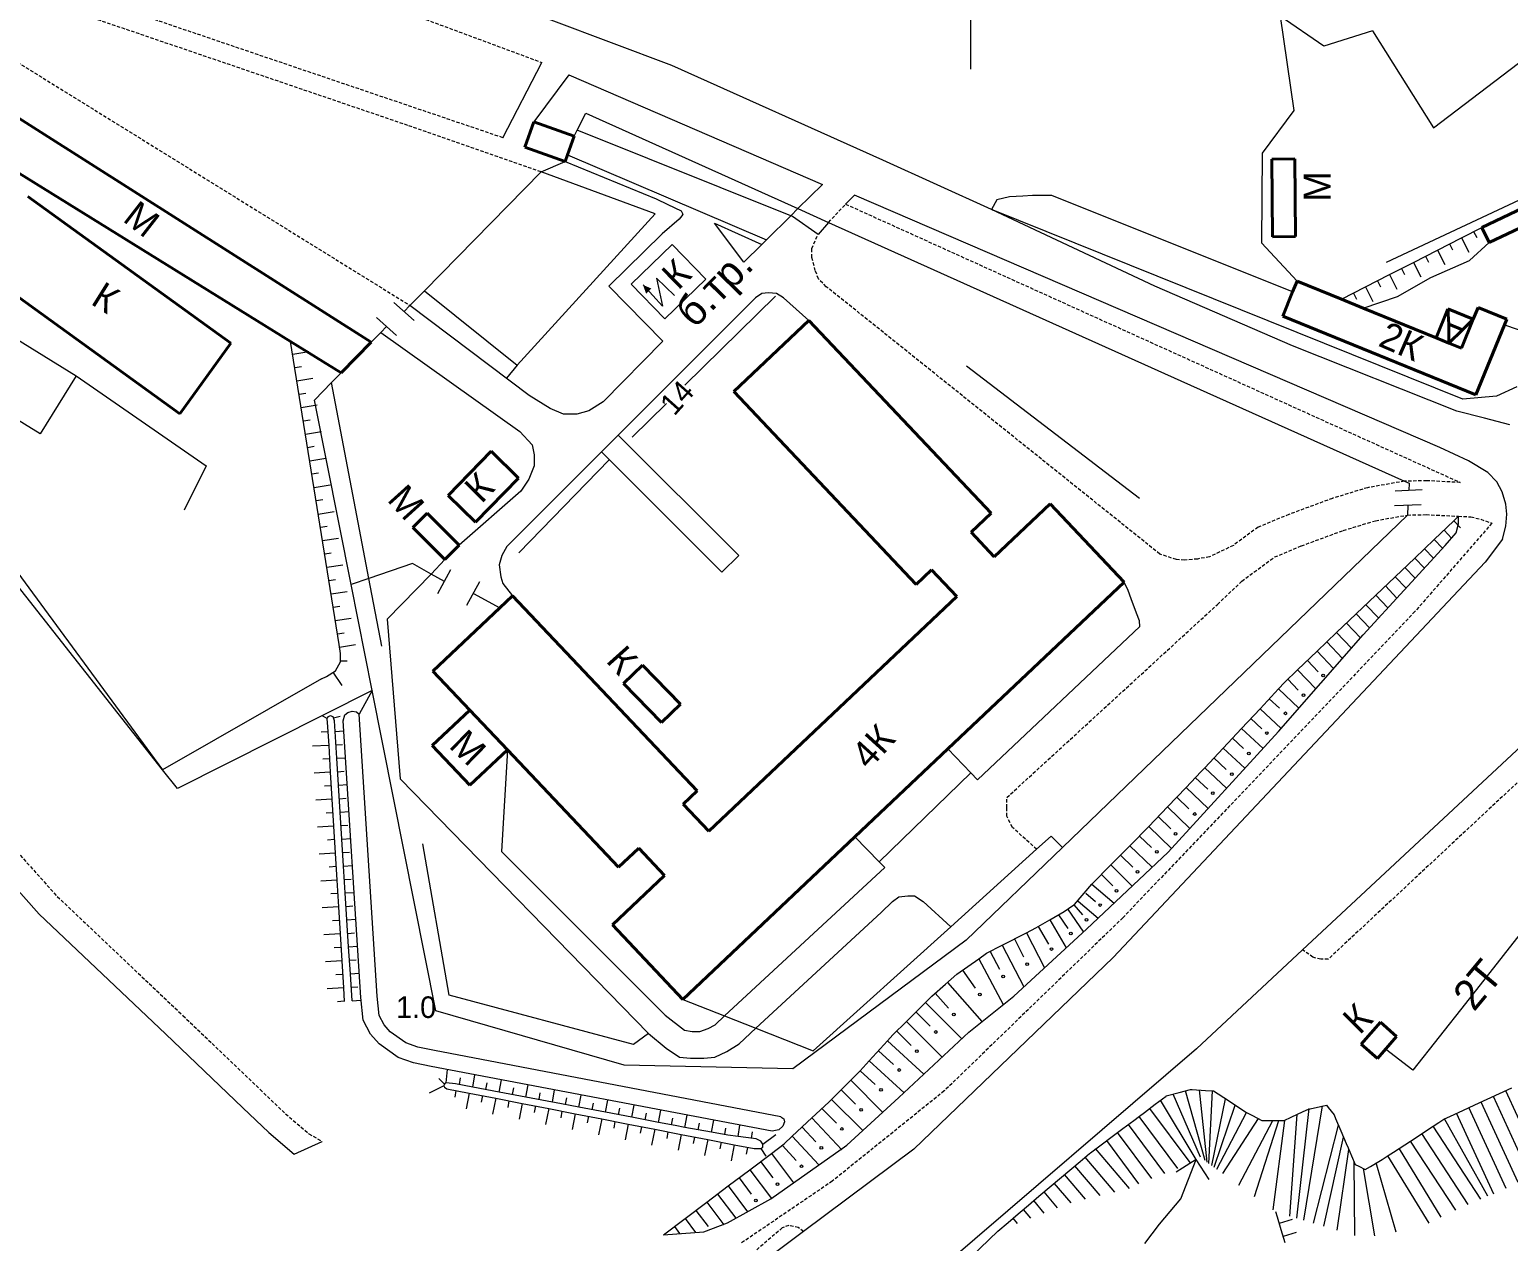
# Model space of a CAD drawing. Extents: x 1000 to 4000, y -5000 to -1000.
# Drawn here: x 3660.6 to 3879.6, y -2579.8 to -2400.2 of the extents above; entities that cross this region are included whole.
import ezdxf
from ezdxf.enums import TextEntityAlignment as Align

# ---------------------------------------------------------------- set-up
doc = ezdxf.new("R2010")
doc.units = 0
doc.header["$MEASUREMENT"] = 0
doc.linetypes.add('DASHED', pattern=[0.75, 0.5, -0.25])
for name, color, linetype in [('1', 7, 'CONTINUOUS'), ('11', 7, 'CONTINUOUS'), ('13', 7, 'CONTINUOUS'), ('16', 7, 'CONTINUOUS'), ('17', 7, 'CONTINUOUS'), ('18', 7, 'CONTINUOUS'), ('19', 7, 'CONTINUOUS'), ('24', 7, 'CONTINUOUS'), ('30', 7, 'CONTINUOUS'), ('34', 7, 'CONTINUOUS'), ('36', 7, 'CONTINUOUS'), ('37', 7, 'CONTINUOUS'), ('40', 7, 'CONTINUOUS'), ('42', 7, 'CONTINUOUS')]:
    doc.layers.add(name, color=color, linetype=linetype)
doc.styles.get("Standard").update_dxf_attribs({"font": 'txt', "height": 0.2})

msp = doc.modelspace()

# ---------------------------------------------------------------- linework, layer by layer
at = {"layer": '1', "color": 253, "linetype": 'Continuous', "lineweight": 0}
msp.add_line((3800, -2406.06), (3800, -2394.02), dxfattribs=at)
at = {"layer": '11', "color": 253, "linetype": 'Continuous', "lineweight": 0}
for p, q in [((3755.71, -2405.51), (3716.68, -2390.8)), ((3680.29, -2509.89), (3589.76, -2394.92)), ((3845.84, -2398.22), (3847.86, -2412.16)), ((3852.29, -2402.65), (3845.84, -2398.22)), ((3859.5, -2400.37), (3852.29, -2402.65)), ((3740.48, -2406.89), (3735.27, -2413.88)), ((3786.96, -2419.53), (3755.71, -2405.51)), ((3741.7, -2415.11), (3742.99, -2412.59)), ((3742.99, -2412.59), (3774.4, -2426.72)), ((3847.86, -2412.16), (3843.18, -2418.49)), ((3741.24, -2416.01), (3741.7, -2415.11)), ((3773.33, -2427.78), (3741.7, -2415.11)), ((3736.35, -2421.29), (3739.91, -2419.74)), ((3803.09, -2426.87), (3786.96, -2419.53)), ((3843.18, -2418.49), (3843.05, -2431.79)), ((3861.58, -2434.64), (3896.48, -2418.27)), ((3719.07, -2438.89), (3736.35, -2421.29)), ((3774.4, -2426.72), (3778.94, -2428.76)), ((3872.89, -2454.97), (3803.09, -2426.87)), ((3773.61, -2427.89), (3773.33, -2427.78)), ((3777.38, -2430.55), (3773.61, -2427.89)), ((3778.94, -2428.76), (3777.38, -2430.55)), ((3778.94, -2428.76), (3831.12, -2452.23)), ((3716.93, -2441.07), (3719.07, -2438.89)), ((3717.55, -2443.3), (3714.56, -2440.63)), ((3716.05, -2441.96), (3716.93, -2441.07)), ((3714.95, -2445.54), (3711.97, -2442.87)), ((3712.6, -2445.08), (3713.46, -2444.2)), ((3879.03, -2443.95), (3882.67, -2445.17)), ((3711.2, -2446.51), (3712.6, -2445.08)), ((3705.31, -2452.51), (3706.75, -2451.04)), ((3667.5, -2451.51), (3686.75, -2464.84)), ((3702.78, -2455.09), (3705.31, -2452.51)), ((3710.86, -2481.55), (3705.31, -2452.51)), ((3831.12, -2452.23), (3864.23, -2467.12)), ((3880.88, -2453.13), (3877.85, -2454.51)), ((3708.21, -2482.45), (3702.78, -2455.09)), ((3877.85, -2454.51), (3872.89, -2454.97)), ((3686.75, -2464.84), (3683.48, -2471.39)), ((3866.87, -2468.42), (3862.87, -2468.58)), ((3864.23, -2467.12), (3864.92, -2467.43)), ((3864.92, -2467.43), (3864.87, -2468.5)), ((3866.73, -2470.63), (3862.74, -2470.79)), ((3864.74, -2470.71), (3864.69, -2472.13)), ((3864.69, -2472.13), (3813.6, -2521.39)), ((3717.33, -2479.34), (3710.86, -2481.55)), ((3720.09, -2480.89), (3717.33, -2479.34)), ((3710.86, -2481.55), (3708.21, -2482.45)), ((3712.77, -2491.55), (3710.86, -2481.55)), ((3722.03, -2481.98), (3720.09, -2480.89)), ((3721.08, -2483.74), (3722.98, -2480.22)), ((3711.33, -2498.14), (3708.21, -2482.45)), ((3725.37, -2485.51), (3727.27, -2481.99)), ((3726.32, -2483.75), (3730.26, -2485.9)), ((3711.33, -2498.14), (3682.48, -2512.68)), ((3720.75, -2545.59), (3711.33, -2498.14)), ((3682.48, -2512.68), (3680.29, -2509.89)), ((3722.72, -2543.29), (3718.86, -2520.85)), ((3809.75, -2521.67), (3811.92, -2519.71)), ((3811.92, -2519.71), (3813.6, -2521.39)), ((3797.04, -2533.14), (3809.75, -2521.67)), ((3813.6, -2521.39), (3799.33, -2535.14)), ((3776.65, -2551.53), (3797.04, -2533.14)), ((3799.33, -2535.14), (3773.65, -2554.22)), ((3750.05, -2550.61), (3722.72, -2543.29)), ((3757.35, -2543.91), (3763.53, -2546.35)), ((3748.67, -2553.67), (3720.75, -2545.59)), ((3763.53, -2546.35), (3768.18, -2548.18)), ((3752.26, -2548.96), (3750.05, -2550.61)), ((3768.18, -2548.18), (3776.65, -2551.53)), ((3773.65, -2554.22), (3748.67, -2553.67))]:
    msp.add_line(p, q, dxfattribs=at)
for p in [(3803.19, -2426.91), (3778.94, -2428.76), (3730.26, -2485.9), (3680.29, -2509.89)]:
    msp.add_point(p, dxfattribs=at)
at = {"layer": '13', "color": 253, "linetype": 'Continuous', "lineweight": 40}
for p, q in [((3711.2, -2446.51), (3641.46, -2402.16)), ((3735.27, -2413.88), (3733.94, -2417.61)), ((3741.24, -2416.01), (3735.27, -2413.88)), ((3740.26, -2418.76), (3741.24, -2416.01)), ((3733.94, -2417.61), (3739.91, -2419.74)), ((3739.91, -2419.74), (3740.26, -2418.76)), ((3844.57, -2419.38), (3847.99, -2419.34)), ((3844.7, -2430.91), (3844.57, -2419.38)), ((3847.99, -2419.34), (3848.11, -2430.87)), ((3657.65, -2420.65), (3699.26, -2446.4)), ((3875.69, -2429.51), (3892.78, -2421.4)), ((3893.85, -2423.65), (3876.76, -2431.76)), ((3690.41, -2446.68), (3660.32, -2424.91)), ((3848.11, -2430.87), (3844.7, -2430.91)), ((3876.76, -2431.76), (3875.69, -2429.51)), ((3652.74, -2435.38), (3682.83, -2457.15)), ((3848.32, -2437.48), (3847.67, -2439.06)), ((3854.89, -2440.16), (3848.32, -2437.48)), ((3847.67, -2439.06), (3846.21, -2442.66)), ((3858.14, -2441.48), (3854.89, -2440.16)), ((3868.92, -2445.87), (3858.14, -2441.48)), ((3870.66, -2441.59), (3868.92, -2445.87)), ((3874.43, -2443.13), (3870.66, -2441.59)), ((3870.79, -2443.87), (3870.66, -2441.59)), ((3875.15, -2441.37), (3874.43, -2443.13)), ((3879.38, -2443.1), (3875.15, -2441.37)), ((3776.03, -2443.3), (3764.88, -2453.85)), ((3803.03, -2471.84), (3776.03, -2443.3)), ((3846.21, -2442.66), (3874.81, -2454.31)), ((3870.79, -2443.87), (3872.85, -2444.68)), ((3870.82, -2446.65), (3870.79, -2443.87)), ((3874.43, -2443.13), (3872.69, -2447.41)), ((3874.43, -2443.13), (3872.85, -2444.68)), ((3874.81, -2454.31), (3879.03, -2443.95)), ((3879.03, -2443.95), (3879.38, -2443.1)), ((3682.83, -2457.15), (3690.41, -2446.68)), ((3699.26, -2446.4), (3706.75, -2451.04)), ((3706.75, -2451.04), (3711.2, -2446.51)), ((3870.82, -2446.65), (3868.92, -2445.87)), ((3872.85, -2444.68), (3870.82, -2446.65)), ((3870.82, -2446.65), (3870.82, -2446.65)), ((3872.69, -2447.41), (3870.82, -2446.65)), ((3764.88, -2453.85), (3791.9, -2482.41)), ((3722.59, -2469.24), (3728.97, -2462.69)), ((3728.97, -2462.69), (3733.03, -2466.65)), ((3733.03, -2466.65), (3726.66, -2473.2)), ((3726.66, -2473.2), (3722.59, -2469.24)), ((3811.76, -2470.46), (3803.46, -2478.31)), ((3822.73, -2482.07), (3811.76, -2470.46)), ((3719.49, -2471.86), (3717.36, -2473.98)), ((3724.23, -2476.61), (3719.49, -2471.86)), ((3800.03, -2474.68), (3803.03, -2471.84)), ((3717.36, -2473.98), (3722.1, -2478.73)), ((3803.46, -2478.31), (3800.03, -2474.68)), ((3722.1, -2478.73), (3724.23, -2476.61)), ((3791.9, -2482.41), (3794.19, -2480.24)), ((3794.19, -2480.24), (3797.95, -2484.22)), ((3796.62, -2506.77), (3822.73, -2482.07)), ((3730.26, -2485.9), (3720.34, -2495.27)), ((3732.14, -2484.11), (3730.26, -2485.9)), ((3759.47, -2512.99), (3732.14, -2484.11)), ((3797.95, -2484.22), (3761.2, -2518.99)), ((3751.37, -2494.4), (3748.58, -2497.11)), ((3756.99, -2500.18), (3751.37, -2494.4)), ((3720.34, -2495.27), (3725.8, -2501.04)), ((3748.58, -2497.11), (3754.2, -2502.89)), ((3720.24, -2506.29), (3725.8, -2501.04)), ((3725.8, -2501.04), (3731.36, -2506.91)), ((3754.2, -2502.89), (3756.99, -2500.18)), ((3725.8, -2512.17), (3720.24, -2506.29)), ((3731.36, -2506.91), (3725.8, -2512.17)), ((3731.36, -2506.91), (3747.84, -2524.34)), ((3782.83, -2519.81), (3796.62, -2506.77)), ((3757.39, -2514.96), (3759.47, -2512.99)), ((3761.2, -2518.99), (3757.39, -2514.96)), ((3757.35, -2543.91), (3782.83, -2519.81)), ((3747.84, -2524.34), (3750.81, -2521.52)), ((3750.81, -2521.52), (3754.64, -2525.57)), ((3754.64, -2525.57), (3746.91, -2532.88)), ((3746.91, -2532.88), (3757.35, -2543.91)), ((3860.66, -2547.3), (3857.82, -2550.56)), ((3863.07, -2549.4), (3860.66, -2547.3)), ((3860.23, -2552.66), (3863.07, -2549.4)), ((3857.82, -2550.56), (3860.23, -2552.66))]:
    msp.add_line(p, q, dxfattribs=at)
at = {"layer": '16', "color": 253, "linetype": 'Continuous', "lineweight": 0}
for p, q in [((3755.75, -2432.04), (3749.7, -2437.93)), ((3760.75, -2437.17), (3755.75, -2432.04)), ((3756.13, -2439.6), (3753.44, -2437.02)), ((3753.44, -2437.02), (3754.36, -2441.17)), ((3754.7, -2443.06), (3760.75, -2437.17)), ((3749.7, -2437.93), (3754.7, -2443.06)), ((3754.36, -2441.17), (3751.45, -2438.03))]:
    msp.add_line(p, q, dxfattribs=at)
msp.add_solid([(3751.45, -2438.03), (3752.68, -2438.56), (3751.9, -2439.32)], dxfattribs=at)
at = {"layer": '18', "color": 253, "linetype": 'Continuous', "lineweight": 0}
for p, q in [((3954.95, -2440.38), (3873.25, -2544.52)), ((3873.25, -2544.52), (3865.49, -2554.41)), ((3865.49, -2554.41), (3861.43, -2551.28))]:
    msp.add_line(p, q, dxfattribs=at)
at = {"layer": '24', "color": 253, "linetype": 'DASHED', "lineweight": 0}
for p, q in [((3730.7, -2416.22), (3652.58, -2389.72)), ((3716.61, -2414.39), (3649.96, -2391.67)), ((3717.16, -2397.9), (3736.47, -2405.07)), ((3651.76, -2400.67), (3716.93, -2441.07)), ((3736.35, -2421.29), (3716.61, -2414.39)), ((3778.94, -2428.76), (3781.45, -2426.05)), ((3781.45, -2426.05), (3872.49, -2467.31)), ((3776.47, -2432.64), (3777.38, -2430.55)), ((3776.47, -2433.95), (3776.47, -2432.64)), ((3776.96, -2435.91), (3776.47, -2433.95)), ((3777.45, -2437.14), (3776.96, -2435.91)), ((3778.59, -2438.29), (3777.45, -2437.14)), ((3828, -2477.92), (3778.59, -2438.29)), ((3858.76, -2468.08), (3853.57, -2469.66)), ((3864.23, -2467.12), (3858.76, -2468.08)), ((3867.53, -2467.05), (3864.23, -2467.12)), ((3872.49, -2467.31), (3867.53, -2467.05)), ((3853.57, -2469.66), (3847.12, -2472.04)), ((3847.12, -2472.04), (3842.55, -2473.95)), ((3859.93, -2472.97), (3864.69, -2472.13)), ((3864.69, -2472.13), (3867.45, -2472.07)), ((3867.45, -2472.07), (3872.23, -2472.32)), ((3872.23, -2472.32), (3874.07, -2472.4)), ((3874.07, -2472.4), (3875.54, -2472.77)), ((3875.54, -2472.77), (3877.18, -2473.34)), ((3842.55, -2473.95), (3838.89, -2476.63)), ((3848.96, -2476.71), (3855.17, -2474.42)), ((3855.17, -2474.42), (3859.93, -2472.97)), ((3877.18, -2473.34), (3865.79, -2486.43)), ((3838.89, -2476.63), (3835.36, -2478.33)), ((3845.03, -2478.35), (3848.96, -2476.71)), ((3830.45, -2478.74), (3828, -2477.92)), ((3831.68, -2478.82), (3830.45, -2478.74)), ((3833.56, -2478.65), (3831.68, -2478.82)), ((3835.36, -2478.33), (3833.56, -2478.65)), ((3840.13, -2481.95), (3845.03, -2478.35)), ((3836.53, -2485.39), (3840.13, -2481.95)), ((3805.34, -2514), (3836.53, -2485.39)), ((3865.79, -2486.43), (3853.39, -2499.47)), ((3894.64, -2499.01), (3852.93, -2537.97)), ((3853.39, -2499.47), (3822.52, -2531.82)), ((3648.21, -2510.24), (3664.7, -2528.69)), ((3805.34, -2515.47), (3805.34, -2514)), ((3805.34, -2516.78), (3805.34, -2515.47)), ((3806.16, -2518.42), (3805.34, -2516.78)), ((3809.75, -2521.67), (3806.16, -2518.42)), ((3664.7, -2528.69), (3683.31, -2546.31)), ((3822.52, -2531.82), (3796.07, -2557.48)), ((3850.67, -2537.68), (3849.15, -2536.57)), ((3851.84, -2537.97), (3850.67, -2537.68)), ((3852.93, -2537.97), (3851.84, -2537.97)), ((3683.31, -2546.31), (3694.75, -2557.27)), ((3694.75, -2557.27), (3698.51, -2560.87)), ((3796.07, -2557.48), (3779.49, -2570.85)), ((3698.51, -2560.87), (3701.95, -2563.82)), ((3701.95, -2563.82), (3703.91, -2564.97)), ((3779.49, -2570.85), (3766.04, -2580.01)), ((3772.08, -2577.77), (3768.12, -2581.18)), ((3773.05, -2577.43), (3772.08, -2577.77)), ((3774.45, -2577.74), (3773.05, -2577.43)), ((3775.22, -2578.33), (3774.45, -2577.74))]:
    msp.add_line(p, q, dxfattribs=at)
at = {"layer": '24', "color": 253, "linetype": 'Continuous', "lineweight": 0}
for p, q in [((3859.5, -2400.37), (3868.54, -2414.75)), ((3868.54, -2414.75), (3886.95, -2400.7)), ((3730.7, -2416.22), (3736.47, -2405.07)), ((3740.48, -2406.89), (3778.04, -2423.13)), ((3614.06, -2419.83), (3680.29, -2509.89)), ((3739.91, -2419.74), (3753.41, -2425.26)), ((3740.26, -2418.76), (3769.72, -2431.34)), ((3753.23, -2427.48), (3736.35, -2421.29)), ((3778.04, -2423.13), (3774.4, -2426.72)), ((3782.75, -2424.71), (3781.45, -2426.05)), ((3869.48, -2462.13), (3782.75, -2424.71)), ((3809.14, -2424.76), (3807.71, -2424.87)), ((3811.99, -2424.76), (3809.14, -2424.76)), ((3847.67, -2439.06), (3811.99, -2424.76)), ((3753.41, -2425.26), (3755.14, -2426.12)), ((3755.14, -2426.12), (3757.11, -2427.04)), ((3774.4, -2426.72), (3773.33, -2427.78)), ((3803.87, -2425.42), (3803.09, -2426.87)), ((3827.27, -2438.2), (3803.09, -2426.87)), ((3805.74, -2424.98), (3803.87, -2425.42)), ((3807.71, -2424.87), (3805.74, -2424.98)), ((3732.79, -2449.91), (3753.23, -2427.48)), ((3756.78, -2428.27), (3754.29, -2430.46)), ((3757.19, -2427.79), (3756.78, -2428.27)), ((3757.11, -2427.04), (3757.34, -2427.56)), ((3757.34, -2427.56), (3757.19, -2427.79)), ((3766.39, -2434.64), (3762.06, -2428.88)), ((3762.06, -2428.88), (3769.03, -2432.03)), ((3773.33, -2427.78), (3769.72, -2431.34)), ((3754.29, -2430.46), (3746.37, -2438.2)), ((3769.72, -2431.34), (3769.03, -2432.03)), ((3769.03, -2432.03), (3766.39, -2434.64)), ((3843.05, -2431.79), (3848.32, -2437.48)), ((3719.07, -2438.89), (3732.79, -2449.91)), ((3746.37, -2438.2), (3754.39, -2446.38)), ((3768.09, -2439.96), (3747.79, -2460.28)), ((3769.07, -2439.3), (3768.09, -2439.96)), ((3770.05, -2439.22), (3769.07, -2439.3)), ((3771.2, -2439.3), (3770.05, -2439.22)), ((3772.26, -2439.96), (3771.2, -2439.3)), ((3776.03, -2443.3), (3772.26, -2439.96)), ((3847.67, -2447.08), (3827.27, -2438.2)), ((3734.6, -2454.4), (3716.93, -2441.07)), ((3653.76, -2443), (3667.5, -2451.51)), ((3712.6, -2445.08), (3733.21, -2459.77)), ((3754.39, -2446.38), (3745.56, -2455.38)), ((3871.98, -2456.73), (3847.67, -2447.08)), ((3662.17, -2460.11), (3648.43, -2451.6)), ((3667.5, -2451.51), (3662.17, -2460.11)), ((3737.71, -2456.36), (3734.6, -2454.4)), ((3745.56, -2455.38), (3743.43, -2456.69)), ((3739.67, -2457.18), (3737.71, -2456.36)), ((3741.63, -2457.18), (3739.67, -2457.18)), ((3743.43, -2456.69), (3741.63, -2457.18)), ((3876.1, -2457.79), (3871.98, -2456.73)), ((3733.21, -2459.77), (3735.01, -2461.73)), ((3879.86, -2458.78), (3876.1, -2457.79)), ((3735.01, -2461.73), (3735.33, -2463.21)), ((3747.79, -2460.28), (3745.29, -2462.78)), ((3747.79, -2460.28), (3765.63, -2478.11)), ((3745.29, -2462.78), (3731.27, -2476.81)), ((3735.33, -2463.21), (3735.33, -2464.84)), ((3763.14, -2480.6), (3745.29, -2462.78)), ((3873.73, -2464.09), (3869.48, -2462.13)), ((3876.59, -2465.81), (3873.73, -2464.09)), ((3735.33, -2464.84), (3734.52, -2466.81)), ((3877.9, -2467.21), (3876.59, -2465.81)), ((3734.52, -2466.81), (3733.37, -2468.61)), ((3878.72, -2468.68), (3877.9, -2467.21)), ((3733.37, -2468.61), (3724.23, -2476.61)), ((3879.25, -2470.54), (3878.72, -2468.68)), ((3879.4, -2472.02), (3879.25, -2470.54)), ((3879.25, -2473.79), (3879.4, -2472.02)), ((3878.74, -2475.7), (3879.25, -2473.79)), ((3731.27, -2476.81), (3730.53, -2478.12)), ((3878.74, -2475.7), (3876.21, -2479.11)), ((3722.1, -2478.73), (3720.09, -2480.89)), ((3730.53, -2478.12), (3730.12, -2479.51)), ((3730.12, -2479.51), (3730.37, -2481.31)), ((3765.63, -2478.11), (3763.14, -2480.6)), ((3876.21, -2479.11), (3821.09, -2537.7)), ((3720.09, -2480.89), (3713.54, -2487.57)), ((3730.37, -2481.31), (3730.7, -2482.3)), ((3730.7, -2482.3), (3732.14, -2484.11)), ((3823.29, -2483.32), (3822.73, -2482.07)), ((3823.74, -2484.56), (3823.29, -2483.32)), ((3824.53, -2486.66), (3823.74, -2484.56)), ((3713.54, -2487.57), (3715.5, -2511.25)), ((3824.99, -2487.8), (3824.53, -2486.66)), ((3825.03, -2488.67), (3824.99, -2487.8)), ((3801, -2511.4), (3825.03, -2488.67)), ((3703.85, -2496.4), (3680.29, -2509.89)), ((3886.49, -2501.72), (3849.15, -2536.57)), ((3731.36, -2506.91), (3730.51, -2521.99)), ((3796.62, -2506.77), (3799.99, -2510.34)), ((3715.5, -2511.25), (3752.26, -2548.96)), ((3786.42, -2523.51), (3799.99, -2510.34)), ((3799.99, -2510.34), (3801, -2511.4)), ((3645.46, -2512.75), (3662.03, -2531.29)), ((3786.42, -2523.51), (3782.83, -2519.81)), ((3730.51, -2521.99), (3754.75, -2546.25)), ((3763.53, -2546.35), (3787.25, -2524.36)), ((3787.25, -2524.36), (3786.42, -2523.51)), ((3786.74, -2531.03), (3788.38, -2529.39)), ((3788.38, -2529.39), (3789.36, -2528.74)), ((3789.36, -2528.74), (3790.67, -2528.57)), ((3790.67, -2528.57), (3791.65, -2528.57)), ((3791.65, -2528.57), (3792.96, -2529.39)), ((3792.96, -2529.39), (3797.04, -2533.14)), ((3662.03, -2531.29), (3680.74, -2549.01)), ((3768.18, -2548.18), (3786.74, -2531.03)), ((3821.09, -2537.7), (3791.55, -2566.11)), ((3849.15, -2536.57), (3833.42, -2551.26)), ((3754.75, -2546.25), (3757.59, -2548.46)), ((3762.12, -2547.67), (3763.53, -2546.35)), ((3680.74, -2549.01), (3692.18, -2559.97)), ((3752.26, -2548.96), (3754.88, -2551.15)), ((3757.59, -2548.46), (3758.72, -2548.69)), ((3758.72, -2548.69), (3759.85, -2548.69)), ((3759.85, -2548.69), (3761.1, -2548.23)), ((3761.1, -2548.23), (3762.12, -2547.67)), ((3765.67, -2550.5), (3768.18, -2548.18)), ((3754.88, -2551.15), (3756.84, -2552.46)), ((3762.08, -2552.46), (3763.88, -2551.64)), ((3763.88, -2551.64), (3765.67, -2550.5)), ((3833.42, -2551.26), (3796.05, -2583.36)), ((3756.84, -2552.46), (3758.48, -2552.62)), ((3758.48, -2552.62), (3760.44, -2552.62)), ((3760.44, -2552.62), (3762.08, -2552.46)), ((3692.18, -2559.97), (3696.01, -2563.64)), ((3696.01, -2563.64), (3699.78, -2566.87)), ((3699.78, -2566.87), (3703.91, -2564.97)), ((3791.55, -2566.11), (3775.22, -2578.33)), ((3775.22, -2578.33), (3765.99, -2585.23))]:
    msp.add_line(p, q, dxfattribs=at)
at = {"layer": '30', "color": 253, "linetype": 'Continuous', "lineweight": 0}
for p, q in [((3707.26, -2501.75), (3707.75, -2501.42)), ((3707.75, -2501.42), (3708.37, -2501.22)), ((3708.37, -2501.22), (3709.02, -2501.3)), ((3709.02, -2501.3), (3709.43, -2501.64)), ((3707.06, -2502.61), (3707.26, -2501.75)), ((3709.64, -2543.64), (3707.06, -2502.61)), ((3712.05, -2543.43), (3709.43, -2501.64)), ((3710.02, -2547.01), (3709.64, -2543.64)), ((3712.37, -2546.29), (3712.05, -2543.43)), ((3711.1, -2549.08), (3710.02, -2547.01)), ((3713.11, -2547.7), (3712.37, -2546.29)), ((3712.38, -2550.52), (3711.1, -2549.08)), ((3714.01, -2548.71), (3713.11, -2547.7)), ((3716.3, -2550.35), (3714.01, -2548.71)), ((3715.16, -2552.51), (3712.38, -2550.52)), ((3718.09, -2551), (3716.3, -2550.35)), ((3720.55, -2551.49), (3718.09, -2551)), ((3771.88, -2561.31), (3720.55, -2551.49)), ((3717.44, -2553.34), (3715.16, -2552.51)), ((3720.08, -2553.87), (3717.44, -2553.34)), ((3770.59, -2563.46), (3720.08, -2553.87)), ((3772.18, -2562.72), (3771.57, -2563.26)), ((3771.88, -2561.31), (3772.31, -2561.62)), ((3772.43, -2562.07), (3772.18, -2562.72)), ((3772.31, -2561.62), (3772.43, -2562.07)), ((3771.57, -2563.26), (3770.59, -2563.46)), ((3833.39, -2567.62), (3830.42, -2569.52)), ((3831.13, -2573.47), (3833.39, -2567.62)), ((3835.29, -2570.59), (3833.39, -2567.62)), ((3827.95, -2577.22), (3831.13, -2573.47)), ((3825.76, -2580.09), (3827.95, -2577.22))]:
    msp.add_line(p, q, dxfattribs=at)
at = {"layer": '36', "color": 253, "linetype": 'Continuous', "lineweight": 0}
for p, q in [((3827.33, -2559.45), (3828.92, -2558.24)), ((3828.92, -2558.24), (3828.94, -2558.22)), ((3828.94, -2558.22), (3830.84, -2557.72)), ((3834.01, -2567.31), (3829.96, -2557.95)), ((3830.84, -2557.72), (3832.53, -2557.27)), ((3834.7, -2567.81), (3831.81, -2557.46)), ((3832.53, -2557.27), (3832.79, -2557.29)), ((3832.79, -2557.29), (3834.78, -2557.4)), ((3835.01, -2568.04), (3833.85, -2557.34)), ((3834.78, -2557.4), (3835.94, -2557.46)), ((3835.28, -2568.24), (3835.78, -2557.45)), ((3835.94, -2557.46), (3836.64, -2557.92)), ((3836.64, -2557.92), (3838.32, -2559.02)), ((3876.5, -2558.71), (3878.32, -2557.87)), ((3882.87, -2570.16), (3877.41, -2558.29)), ((3878.32, -2557.87), (3880.14, -2557.04)), ((3884.67, -2569.29), (3879.23, -2557.46)), ((3825.74, -2560.66), (3827.33, -2559.45)), ((3832.49, -2568.07), (3826.54, -2560.07)), ((3833.39, -2567.62), (3828.12, -2558.84)), ((3835.72, -2568.55), (3837.72, -2558.63)), ((3836.04, -2568.79), (3839.16, -2559.57)), ((3838.32, -2559.02), (3839.99, -2560.11)), ((3839.99, -2560.11), (3840.85, -2560.68)), ((3847.43, -2561.38), (3849.24, -2560.53)), ((3848.27, -2576.32), (3850.14, -2560.1)), ((3849.24, -2560.53), (3850.02, -2560.16)), ((3849.31, -2576.64), (3852.11, -2559.71)), ((3850.02, -2560.16), (3851.13, -2559.92)), ((3850.14, -2560.1), (3850.14, -2560.1)), ((3851.13, -2559.92), (3852.67, -2559.59)), ((3852.67, -2559.59), (3852.93, -2559.92)), ((3852.93, -2559.92), (3853.8, -2561.01)), ((3871.05, -2561.22), (3872.87, -2560.38)), ((3872.87, -2560.38), (3874.68, -2559.55)), ((3879.28, -2571.94), (3873.78, -2559.96)), ((3873.78, -2559.96), (3873.78, -2559.96)), ((3874.68, -2559.55), (3876.5, -2558.71)), ((3881.07, -2571.04), (3875.59, -2559.13)), ((3822.53, -2563.06), (3824.14, -2561.86)), ((3828.74, -2569.72), (3823.34, -2562.46)), ((3824.14, -2561.86), (3824.97, -2561.24)), ((3830.66, -2568.96), (3824.94, -2561.27)), ((3824.97, -2561.24), (3825.74, -2560.66)), ((3836.43, -2569.07), (3840.83, -2560.66)), ((3837.31, -2569.7), (3842.61, -2561.59)), ((3839.72, -2571.45), (3844.72, -2561.86)), ((3840.85, -2560.68), (3841.71, -2561.13)), ((3841.71, -2561.13), (3843.12, -2561.86)), ((3842.04, -2573.13), (3845.62, -2561.86)), ((3843.12, -2561.86), (3843.53, -2561.86)), ((3843.53, -2561.86), (3845.53, -2561.86)), ((3844.79, -2575.12), (3846.53, -2561.86)), ((3845.53, -2561.86), (3846.43, -2561.86)), ((3846.43, -2561.86), (3847.43, -2561.38)), ((3847.24, -2576.02), (3848.33, -2560.95)), ((3850.75, -2577.07), (3854.45, -2562.55)), ((3853.8, -2561.01), (3854.04, -2561.57)), ((3854.04, -2561.57), (3854.82, -2563.41)), ((3867.63, -2563.27), (3869.3, -2562.17)), ((3875.54, -2573.51), (3868.46, -2562.72)), ((3869.3, -2562.17), (3870.07, -2561.67)), ((3870.07, -2561.67), (3871.05, -2561.22)), ((3876.58, -2573.07), (3870.14, -2561.62)), ((3877.47, -2572.79), (3871.96, -2560.8)), ((3871.96, -2560.8), (3871.96, -2560.8)), ((3819.32, -2565.45), (3820.93, -2564.25)), ((3824.88, -2571.24), (3820.13, -2564.85)), ((3820.93, -2564.25), (3822.53, -2563.06)), ((3826.81, -2570.48), (3821.73, -2563.66)), ((3852.27, -2577.52), (3855.21, -2564.33)), ((3854.82, -2563.41), (3855.6, -2565.25)), ((3864.28, -2565.46), (3865.95, -2564.36)), ((3871.84, -2575.16), (3865.12, -2564.91)), ((3865.95, -2564.36), (3867.63, -2563.27)), ((3873.65, -2574.29), (3866.79, -2563.81)), ((3816.19, -2567.93), (3817.6, -2566.73)), ((3817.6, -2566.73), (3817.72, -2566.64)), ((3817.72, -2566.64), (3819.32, -2565.45)), ((3823.5, -2571.92), (3818.48, -2565.99)), ((3854.25, -2578.11), (3855.99, -2566.17)), ((3855.6, -2565.25), (3855.88, -2565.92)), ((3855.88, -2565.92), (3856.38, -2567.09)), ((3856.38, -2567.09), (3856.92, -2568.38)), ((3860.92, -2567.62), (3861.84, -2567.06)), ((3867.87, -2577.09), (3861.77, -2567.1)), ((3861.84, -2567.06), (3862.61, -2566.55)), ((3862.61, -2566.55), (3864.28, -2565.46)), ((3869.68, -2576.21), (3863.48, -2566.06)), ((3813.14, -2570.51), (3814.66, -2569.22)), ((3814.66, -2569.22), (3816.19, -2567.93)), ((3819.18, -2573), (3815.42, -2568.57)), ((3821.34, -2572.46), (3816.95, -2567.28)), ((3856.9, -2578.89), (3856.77, -2568.01)), ((3856.92, -2568.38), (3857.46, -2568.65)), ((3857.46, -2568.65), (3858.43, -2569.14)), ((3859.82, -2578.94), (3858.15, -2568.99)), ((3858.43, -2569.14), (3859.21, -2568.66)), ((3859.21, -2568.66), (3860.92, -2567.62)), ((3863.02, -2578.42), (3860.06, -2568.15)), ((3811.61, -2571.8), (3813.14, -2570.51)), ((3814.85, -2574.08), (3812.37, -2571.16)), ((3817.01, -2573.54), (3813.9, -2569.86)), ((3808.56, -2574.39), (3810.09, -2573.1)), ((3810.09, -2573.1), (3811.61, -2571.8)), ((3812.86, -2574.83), (3810.85, -2572.45)), ((3805.51, -2576.98), (3807.03, -2575.68)), ((3807.03, -2575.68), (3808.56, -2574.39)), ((3808.91, -2576.36), (3807.8, -2575.04)), ((3810.89, -2575.59), (3809.32, -2573.74)), ((3845.41, -2576.17), (3845.18, -2575.41)), ((3803.98, -2578.27), (3805.51, -2576.98)), ((3806.94, -2577.12), (3806.27, -2576.33)), ((3806.27, -2576.33), (3806.27, -2576.33)), ((3845.98, -2578.09), (3845.41, -2576.17)), ((3847.61, -2576.56), (3845.69, -2577.13)), ((3846.55, -2580.01), (3845.98, -2578.09)), ((3848.18, -2578.47), (3846.26, -2579.05))]:
    msp.add_line(p, q, dxfattribs=at)
at = {"layer": '37', "color": 253, "linetype": 'Continuous', "lineweight": 0}
for p, q in [((3869.13, -2432.86), (3872.69, -2431.04)), ((3872.69, -2431.04), (3875.69, -2429.51)), ((3872.69, -2431.04), (3873.78, -2433.18)), ((3874.47, -2430.13), (3874.93, -2431.02)), ((3865.57, -2434.69), (3869.13, -2432.86)), ((3869.13, -2432.86), (3870.22, -2435)), ((3870.91, -2431.95), (3871.37, -2432.84)), ((3873.86, -2434.39), (3876.76, -2431.76)), ((3862.01, -2436.51), (3865.57, -2434.69)), ((3863.79, -2435.6), (3864.24, -2436.49)), ((3865.57, -2434.69), (3866.66, -2436.82)), ((3867.35, -2433.78), (3867.81, -2434.67)), ((3868.15, -2436.94), (3873.86, -2434.39)), ((3858.45, -2438.33), (3862.01, -2436.51)), ((3860.23, -2437.42), (3860.68, -2438.31)), ((3862.01, -2436.51), (3863.1, -2438.65)), ((3863.18, -2439.73), (3868.15, -2436.94)), ((3854.89, -2440.16), (3858.45, -2438.33)), ((3856.67, -2439.24), (3857.12, -2440.14)), ((3858.14, -2441.48), (3863.18, -2439.73)), ((3858.45, -2438.33), (3859.54, -2440.47)), ((3706.43, -2491.33), (3699.26, -2446.43)), ((3701.93, -2447.95), (3699.56, -2448.33)), ((3700.87, -2450.15), (3699.88, -2450.3)), ((3702.56, -2451.9), (3700.19, -2452.28)), ((3701.5, -2454.1), (3700.51, -2454.25)), ((3703.2, -2455.85), (3700.82, -2456.23)), ((3702.13, -2458.05), (3701.14, -2458.2)), ((3703.83, -2459.8), (3701.46, -2460.18)), ((3702.76, -2462), (3701.77, -2462.15)), ((3704.46, -2463.75), (3702.09, -2464.13)), ((3703.39, -2465.95), (3702.4, -2466.1)), ((3705.09, -2467.7), (3702.72, -2468.08)), ((3704.02, -2469.9), (3703.03, -2470.05)), ((3705.72, -2471.65), (3703.35, -2472.03)), ((3871.54, -2472.98), (3872.23, -2472.32)), ((3872.23, -2473.46), (3872.23, -2472.32)), ((3704.65, -2473.85), (3703.66, -2474)), ((3868.65, -2475.74), (3871.54, -2472.98)), ((3870.09, -2474.36), (3871.22, -2475.54)), ((3870.25, -2476.65), (3871.91, -2474.77)), ((3871.54, -2472.98), (3872.55, -2474.04)), ((3871.91, -2474.77), (3872.23, -2473.46)), ((3706.35, -2475.6), (3703.98, -2475.98)), ((3858.12, -2489.9), (3870.25, -2476.65)), ((3865.76, -2478.51), (3868.65, -2475.74)), ((3867.2, -2477.13), (3868.53, -2478.52)), ((3868.65, -2475.74), (3869.89, -2477.04)), ((3705.28, -2477.8), (3704.3, -2477.95)), ((3862.86, -2481.27), (3865.76, -2478.51)), ((3865.76, -2478.51), (3867.18, -2480)), ((3706.98, -2479.55), (3704.61, -2479.93)), ((3859.97, -2484.03), (3862.86, -2481.27)), ((3862.86, -2481.27), (3864.47, -2482.96)), ((3864.31, -2479.89), (3865.83, -2481.48)), ((3705.91, -2481.75), (3704.93, -2481.9)), ((3707.61, -2483.5), (3705.24, -2483.88)), ((3861.42, -2482.65), (3863.12, -2484.43)), ((3706.54, -2485.7), (3705.56, -2485.85)), ((3857.08, -2486.8), (3859.97, -2484.03)), ((3858.53, -2485.42), (3860.41, -2487.39)), ((3859.97, -2484.03), (3861.77, -2485.91)), ((3708.24, -2487.45), (3705.87, -2487.83)), ((3854.19, -2489.56), (3857.08, -2486.8)), ((3855.63, -2488.18), (3857.71, -2490.35)), ((3857.08, -2486.8), (3859.06, -2488.87)), ((3707.18, -2489.65), (3706.19, -2489.8)), ((3845.57, -2504.2), (3858.12, -2489.9)), ((3851.3, -2492.32), (3854.19, -2489.56)), ((3854.19, -2489.56), (3856.39, -2491.87)), ((3706.65, -2492.66), (3706.43, -2491.33)), ((3708.87, -2491.38), (3706.51, -2491.78)), ((3706.65, -2493.87), (3706.65, -2492.66)), ((3848.4, -2495.09), (3851.3, -2492.32)), ((3851.3, -2492.32), (3853.74, -2494.89)), ((3852.74, -2490.94), (3855.07, -2493.38)), ((3705.88, -2495.2), (3706.65, -2493.87)), ((3707.65, -2493.77), (3706.65, -2493.77)), ((3849.85, -2493.71), (3851.45, -2495.38)), ((3703.85, -2496.4), (3704.55, -2496.08)), ((3704.55, -2496.08), (3705.88, -2495.2)), ((3706.91, -2497.39), (3705.58, -2495.4)), ((3845.57, -2497.9), (3846.45, -2496.95)), ((3846.45, -2496.95), (3848.4, -2495.09)), ((3846.96, -2496.47), (3848.5, -2498.08)), ((3848.4, -2495.09), (3851.09, -2497.9)), ((3842.84, -2500.83), (3845.57, -2497.9)), ((3845.57, -2497.9), (3848.61, -2500.74)), ((3840.11, -2503.76), (3842.84, -2500.83)), ((3842.84, -2500.83), (3845.97, -2503.75)), ((3844.2, -2499.37), (3845.71, -2500.78)), ((3704.66, -2502.29), (3703.92, -2501.87)), ((3704.66, -2502.29), (3704.63, -2502.35)), ((3704.63, -2502.35), (3704.68, -2502.9)), ((3704.79, -2502.02), (3704.66, -2502.29)), ((3704.68, -2502.9), (3704.89, -2506.27)), ((3705.17, -2501.89), (3704.79, -2502.02)), ((3705.56, -2502.02), (3705.17, -2501.89)), ((3705.73, -2502.63), (3705.56, -2502.02)), ((3705.61, -2502.21), (3706.58, -2501.95)), ((3705.83, -2504.19), (3705.73, -2502.63)), ((3841.47, -2502.29), (3843.13, -2503.84)), ((3704.76, -2504.27), (3703.77, -2504.33)), ((3705.83, -2504.19), (3707.15, -2504.1)), ((3706.08, -2508.18), (3705.83, -2504.19)), ((3829.24, -2522.09), (3845.57, -2504.2)), ((3837.38, -2506.68), (3840.11, -2503.76)), ((3838.75, -2505.22), (3840.38, -2506.74)), ((3840.11, -2503.76), (3843.28, -2506.71)), ((3704.89, -2506.27), (3702.49, -2506.41)), ((3704.89, -2506.27), (3705.13, -2510.26)), ((3705.95, -2506.18), (3706.95, -2506.12)), ((3834.65, -2509.61), (3837.38, -2506.68)), ((3837.38, -2506.68), (3840.58, -2509.67)), ((3705.01, -2508.26), (3704.01, -2508.33)), ((3706.08, -2508.18), (3707.4, -2508.1)), ((3706.34, -2512.17), (3706.08, -2508.18)), ((3706.21, -2510.18), (3707.21, -2510.11)), ((3834.09, -2510.21), (3834.65, -2509.61)), ((3834.65, -2509.61), (3837.89, -2512.62)), ((3836.02, -2508.14), (3837.84, -2509.85)), ((3705.13, -2510.26), (3702.73, -2510.41)), ((3705.25, -2512.26), (3704.25, -2512.32)), ((3705.13, -2510.26), (3705.37, -2514.25)), ((3706.34, -2512.17), (3707.66, -2512.09)), ((3706.59, -2516.16), (3706.34, -2512.17)), ((3831.89, -2512.5), (3834.09, -2510.21)), ((3833.29, -2511.07), (3835.09, -2512.75)), ((3705.37, -2514.25), (3702.98, -2514.4)), ((3705.37, -2514.25), (3705.62, -2518.25)), ((3706.46, -2514.17), (3707.46, -2514.11)), ((3829.12, -2515.39), (3831.89, -2512.5)), ((3830.51, -2513.94), (3832.29, -2515.66)), ((3831.89, -2512.5), (3835.15, -2515.62)), ((3705.49, -2516.25), (3704.5, -2516.31)), ((3706.59, -2516.16), (3707.91, -2516.08)), ((3706.84, -2520.16), (3706.59, -2516.16)), ((3826.35, -2518.27), (3829.12, -2515.39)), ((3829.12, -2515.39), (3832.45, -2518.58)), ((3705.62, -2518.25), (3703.22, -2518.39)), ((3705.62, -2518.25), (3705.86, -2522.24)), ((3706.72, -2518.16), (3707.71, -2518.1)), ((3823.58, -2521.16), (3826.35, -2518.27)), ((3826.35, -2518.27), (3829.75, -2521.53)), ((3827.74, -2516.83), (3829.64, -2518.66)), ((3705.74, -2520.24), (3704.74, -2520.3)), ((3706.84, -2520.16), (3708.16, -2520.07)), ((3707.09, -2524.15), (3706.84, -2520.16)), ((3824.97, -2519.72), (3826.75, -2521.42)), ((3705.86, -2522.24), (3703.46, -2522.39)), ((3705.86, -2522.24), (3706.1, -2526.23)), ((3706.97, -2522.15), (3707.97, -2522.09)), ((3817.16, -2533.51), (3829.24, -2522.09)), ((3820.76, -2523.99), (3823.28, -2521.47)), ((3822.2, -2522.6), (3823.98, -2524.31)), ((3823.28, -2521.47), (3823.58, -2521.16)), ((3823.58, -2521.16), (3826.88, -2524.32)), ((3705.98, -2524.24), (3704.98, -2524.3)), ((3707.09, -2524.15), (3708.41, -2524.07)), ((3707.35, -2528.14), (3707.09, -2524.15)), ((3817.99, -2526.77), (3820.76, -2523.99)), ((3819.35, -2525.41), (3821.05, -2527.11)), ((3820.76, -2523.99), (3823.91, -2527.13)), ((3706.1, -2526.23), (3703.71, -2526.38)), ((3706.1, -2526.23), (3706.35, -2530.22)), ((3707.22, -2526.14), (3708.22, -2526.08)), ((3815.34, -2529.87), (3817.94, -2526.83)), ((3817.94, -2526.83), (3817.99, -2526.77)), ((3817.94, -2526.83), (3821.24, -2529.65)), ((3706.22, -2528.23), (3705.23, -2528.29)), ((3707.35, -2528.14), (3708.66, -2528.06)), ((3707.6, -2532.13), (3707.35, -2528.14)), ((3815.13, -2530.01), (3815.34, -2529.87)), ((3815.91, -2529.34), (3818.88, -2531.88)), ((3817.02, -2528.16), (3818.48, -2529.41)), ((3706.35, -2530.22), (3703.95, -2530.37)), ((3706.35, -2530.22), (3706.59, -2534.22)), ((3707.47, -2530.14), (3708.47, -2530.07)), ((3707.6, -2532.13), (3708.91, -2532.05)), ((3811.72, -2532.11), (3813.82, -2530.89)), ((3812.99, -2531.37), (3814.37, -2533.4)), ((3813.82, -2530.89), (3815.13, -2530.01)), ((3814.32, -2530.49), (3816.68, -2533.96)), ((3815.26, -2529.92), (3816.53, -2531.4)), ((3706.59, -2534.22), (3704.19, -2534.36)), ((3706.47, -2532.22), (3705.47, -2532.28)), ((3706.59, -2534.22), (3706.83, -2538.21)), ((3707.85, -2536.12), (3707.6, -2532.13)), ((3707.73, -2534.13), (3708.73, -2534.07)), ((3804.67, -2535.88), (3808.23, -2534.05)), ((3806.35, -2543.45), (3817.16, -2533.51)), ((3808.23, -2534.05), (3809.63, -2533.32)), ((3808.23, -2534.05), (3810.91, -2539.25)), ((3809.63, -2533.32), (3811.72, -2532.11)), ((3809.99, -2533.11), (3811.5, -2535.71)), ((3811.72, -2532.11), (3814.14, -2536.28)), ((3706.71, -2536.21), (3705.71, -2536.27)), ((3707.85, -2536.12), (3709.16, -2536.04)), ((3708.11, -2540.12), (3707.85, -2536.12)), ((3802.35, -2537.08), (3804.67, -2535.88)), ((3804.67, -2535.88), (3807.86, -2542.06)), ((3806.45, -2534.96), (3807.82, -2537.63)), ((3706.83, -2538.21), (3704.44, -2538.36)), ((3706.83, -2538.21), (3707.08, -2542.2)), ((3707.98, -2538.12), (3708.98, -2538.06)), ((3797.94, -2540.17), (3801.21, -2537.88)), ((3801.21, -2537.88), (3802.35, -2537.08)), ((3801.21, -2537.88), (3804.8, -2544.69)), ((3802.89, -2536.8), (3804.27, -2539.46)), ((3706.95, -2540.21), (3705.96, -2540.27)), ((3708.11, -2540.12), (3709.41, -2540.03)), ((3708.36, -2544.11), (3708.11, -2540.12)), ((3796.24, -2541.67), (3797.94, -2540.17)), ((3798.77, -2539.59), (3800.63, -2542.25)), ((3707.08, -2542.2), (3704.68, -2542.35)), ((3707.08, -2542.2), (3707.2, -2544.25)), ((3708.23, -2542.11), (3709.23, -2542.05)), ((3794.21, -2543.45), (3796.24, -2541.67)), ((3794.74, -2542.99), (3796.72, -2545.24)), ((3796.54, -2541.41), (3801.65, -2547.21)), ((3707.2, -2544.2), (3706.2, -2544.26)), ((3708.36, -2544.11), (3709.66, -2544.03)), ((3790.46, -2547.2), (3793.29, -2544.37)), ((3793.29, -2544.37), (3794.21, -2543.45)), ((3793.29, -2544.37), (3798.67, -2549.74)), ((3799.73, -2548.75), (3806.35, -2543.45)), ((3788.47, -2549.19), (3790.46, -2547.2)), ((3790.46, -2547.2), (3795.75, -2552.48)), ((3791.88, -2545.78), (3794, -2547.9)), ((3787.67, -2550.07), (3788.47, -2549.19)), ((3789.05, -2548.61), (3791.17, -2550.73)), ((3789.36, -2558.47), (3799.73, -2548.75)), ((3784.97, -2553.01), (3787.67, -2550.07)), ((3786.32, -2551.54), (3788.54, -2553.57)), ((3787.67, -2550.07), (3793.06, -2555)), ((3783.62, -2554.49), (3784.97, -2553.01)), ((3784.97, -2553.01), (3790.13, -2557.74)), ((3722.06, -2556.46), (3721.2, -2555.64)), ((3722.28, -2556.27), (3722.49, -2554.32)), ((3724.26, -2556.54), (3724.44, -2555.56)), ((3726.22, -2556.91), (3726.56, -2555.1)), ((3730.15, -2557.65), (3730.49, -2555.84)), ((3779.38, -2558.73), (3782.21, -2555.91)), ((3782.21, -2555.91), (3783.62, -2554.49)), ((3782.21, -2555.91), (3786.97, -2560.66)), ((3783.62, -2554.49), (3785.84, -2556.52)), ((3721.94, -2556.75), (3719.8, -2557.83)), ((3722.01, -2556.52), (3721.94, -2556.75)), ((3721.94, -2556.75), (3722.03, -2556.93)), ((3722.13, -2556.35), (3722.01, -2556.52)), ((3722.03, -2556.93), (3722.4, -2557.15)), ((3722.27, -2556.27), (3722.13, -2556.35)), ((3722.28, -2556.27), (3722.27, -2556.27)), ((3723.66, -2556.43), (3722.28, -2556.27)), ((3722.4, -2557.15), (3725.71, -2557.79)), ((3723.75, -2557.41), (3723.56, -2558.39)), ((3726.22, -2556.91), (3723.66, -2556.43)), ((3725.71, -2557.79), (3725.25, -2560.15)), ((3725.71, -2557.79), (3729.64, -2558.56)), ((3730.15, -2557.65), (3726.22, -2556.91)), ((3727.67, -2558.18), (3727.48, -2559.16)), ((3728.19, -2557.28), (3728.37, -2556.3)), ((3734.09, -2558.39), (3730.15, -2557.65)), ((3732.12, -2558.02), (3732.3, -2557.04)), ((3734.09, -2558.39), (3734.42, -2556.59)), ((3738.02, -2559.13), (3734.09, -2558.39)), ((3736.05, -2558.76), (3736.24, -2557.78)), ((3738.02, -2559.13), (3738.35, -2557.34)), ((3741.94, -2559.88), (3742.29, -2558.09)), ((3780.8, -2557.32), (3782.92, -2559.44)), ((3729.64, -2558.56), (3729.18, -2560.92)), ((3729.64, -2558.56), (3733.56, -2559.33)), ((3731.6, -2558.94), (3731.41, -2559.93)), ((3733.56, -2559.33), (3733.1, -2561.68)), ((3733.56, -2559.33), (3737.49, -2560.09)), ((3735.53, -2559.71), (3735.33, -2560.69)), ((3737.49, -2560.09), (3737.03, -2562.45)), ((3737.49, -2560.09), (3741.41, -2560.86)), ((3738.33, -2559.19), (3738.02, -2559.13)), ((3741.94, -2559.88), (3738.33, -2559.19)), ((3739.45, -2560.48), (3739.26, -2561.46)), ((3739.98, -2559.5), (3740.17, -2558.52)), ((3745.87, -2560.63), (3741.94, -2559.88)), ((3743.91, -2560.26), (3744.1, -2559.28)), ((3745.87, -2560.63), (3746.22, -2558.83)), ((3747.84, -2561.01), (3748.03, -2560.03)), ((3749.8, -2561.39), (3750.15, -2559.58)), ((3753.73, -2562.14), (3754.08, -2560.32)), ((3776.47, -2561.48), (3778.99, -2559.13)), ((3777.97, -2560.15), (3780.09, -2562.27)), ((3778.99, -2559.13), (3779.38, -2558.73)), ((3779.38, -2558.73), (3784.01, -2563.36)), ((3781.63, -2565.54), (3789.36, -2558.47)), ((3741.41, -2560.86), (3740.95, -2563.22)), ((3741.41, -2560.86), (3745.34, -2561.63)), ((3743.38, -2561.24), (3743.18, -2562.23)), ((3745.34, -2561.63), (3744.88, -2563.98)), ((3745.34, -2561.63), (3749.26, -2562.39)), ((3749.8, -2561.39), (3745.87, -2560.63)), ((3747.3, -2562.01), (3747.11, -2562.99)), ((3749.26, -2562.39), (3748.8, -2564.75)), ((3749.26, -2562.39), (3753.19, -2563.16)), ((3753.73, -2562.14), (3749.8, -2561.39)), ((3751.77, -2561.76), (3751.95, -2560.78)), ((3756.2, -2562.61), (3753.73, -2562.14)), ((3755.69, -2562.51), (3755.88, -2561.53)), ((3757.66, -2562.88), (3756.2, -2562.61)), ((3757.66, -2562.88), (3757.99, -2561.07)), ((3759.63, -2563.24), (3759.81, -2562.26)), ((3761.59, -2563.6), (3761.92, -2561.82)), ((3765.54, -2564.25), (3765.77, -2562.55)), ((3773.55, -2564.21), (3776.47, -2561.48)), ((3776.47, -2561.48), (3780.89, -2566.21)), ((3751.23, -2562.78), (3751.04, -2563.76)), ((3753.19, -2563.16), (3752.73, -2565.52)), ((3753.19, -2563.16), (3757.12, -2563.93)), ((3755.15, -2563.55), (3754.96, -2564.53)), ((3757.12, -2563.93), (3756.66, -2566.28)), ((3757.12, -2563.93), (3761.04, -2564.7)), ((3761.59, -2563.6), (3757.66, -2562.88)), ((3759.08, -2564.31), (3758.89, -2565.29)), ((3761.04, -2564.7), (3760.58, -2567.05)), ((3761.04, -2564.7), (3764.97, -2565.46)), ((3764.03, -2564.05), (3761.59, -2563.6)), ((3763.56, -2563.96), (3763.74, -2562.98)), ((3765.54, -2564.25), (3764.03, -2564.05)), ((3768.23, -2564.6), (3765.54, -2564.25)), ((3767.53, -2564.51), (3767.66, -2563.52)), ((3768.89, -2564.93), (3768.23, -2564.6)), ((3769.22, -2565.37), (3768.89, -2564.93)), ((3769.22, -2565.37), (3771.14, -2563.93)), ((3772.37, -2565.32), (3773.55, -2564.21)), ((3773.55, -2564.21), (3777.51, -2568.45)), ((3775.01, -2562.84), (3777.06, -2565.04)), ((3763.01, -2565.08), (3762.81, -2566.06)), ((3764.97, -2565.46), (3764.51, -2567.82)), ((3764.97, -2565.46), (3767.9, -2566.03)), ((3766.93, -2565.85), (3766.74, -2566.83)), ((3767.27, -2569.16), (3770.47, -2566.75)), ((3767.9, -2566.03), (3768.89, -2566.03)), ((3768.89, -2566.03), (3768.91, -2566.02)), ((3768.91, -2566.02), (3769.22, -2565.81)), ((3768.91, -2566.02), (3769.66, -2567.14)), ((3769.22, -2565.81), (3769.22, -2565.37)), ((3770.38, -2573.49), (3781.63, -2565.54)), ((3770.47, -2566.75), (3772.37, -2565.32)), ((3770.47, -2566.75), (3773.75, -2571.11)), ((3772.09, -2565.57), (3774.14, -2567.77)), ((3764.08, -2571.56), (3767.27, -2569.16)), ((3767.27, -2569.16), (3770.48, -2573.42)), ((3768.87, -2567.95), (3770.67, -2570.35)), ((3765.67, -2570.36), (3767.48, -2572.76)), ((3760.88, -2573.97), (3764.08, -2571.56)), ((3762.48, -2572.77), (3765.18, -2576.36)), ((3763.98, -2577.02), (3770.38, -2573.49)), ((3764.08, -2571.56), (3766.95, -2575.38)), ((3757.69, -2576.38), (3760.88, -2573.97)), ((3759.29, -2575.18), (3761.09, -2577.57)), ((3760.88, -2573.97), (3763.42, -2577.33)), ((3754.49, -2578.79), (3757.69, -2576.38)), ((3756.09, -2577.58), (3756.87, -2578.61)), ((3757.69, -2576.38), (3759.24, -2578.44)), ((3760.45, -2578.35), (3763.98, -2577.02)), ((3754.49, -2578.79), (3760.45, -2578.35))]:
    msp.add_line(p, q, dxfattribs=at)
for centre in [(3852.17, -2495.93), (3849.28, -2498.84), (3846.59, -2501.52), (3843.86, -2504.44), (3841.18, -2507.47), (3838.66, -2510.55), (3835.83, -2513.37), (3833.16, -2516.44), (3830.34, -2519.38), (3827.57, -2522.06), (3824.7, -2525), (3821.58, -2527.82), (3819.14, -2529.93), (3817.15, -2532.12), (3814.81, -2534.16), (3811.97, -2536.45), (3808.35, -2538.69), (3804.8, -2540.53), (3801.35, -2543.18), (3797.49, -2546.14), (3794.83, -2548.75), (3792, -2551.58), (3789.4, -2554.38), (3786.7, -2557.33), (3783.74, -2560.29), (3780.92, -2563.12), (3777.86, -2565.91), (3774.93, -2568.65), (3771.37, -2571.31), (3768.18, -2573.71)]:
    msp.add_circle(centre, 0.2, dxfattribs=at)
at = {"layer": '40', "color": 253, "linetype": 'Continuous', "lineweight": 0}
for p, q in [((3757.65, -2452.89), (3771.08, -2439.71)), ((3732.79, -2449.91), (3731.24, -2451.86)), ((3799.36, -2450.01), (3825, -2469.63)), ((3749.82, -2460.58), (3754.91, -2455.58)), ((3733.04, -2477.72), (3746.46, -2463.93)), ((3711.33, -2498.14), (3709.43, -2501.64)), ((3803.98, -2578.27), (3794.49, -2587.37))]:
    msp.add_line(p, q, dxfattribs=at)

# ---------------------------------------------------------------- texts
at = {"layer": '17', "color": 253, "linetype": 'Continuous', "lineweight": 0}
for s, height, rotation, p in [('М', 4, 90, (3851.3, -2423.44)), ('М', 4, 322.1496, (3677.22, -2428.27)), ('К', 4, 44.1997, (3756.38, -2436.42)), ('б.тр.', 4.5, 45.7959, (3762.35, -2438.81)), ('К', 4, 328.0449, (3671.87, -2439.91)), ('2К', 4, 336.5334, (3863.78, -2446.35)), ('К', 4, 45.4127, (3727.19, -2468.04)), ('М', 4, 312.0358, (3716.39, -2470.25)), ('К', 4, 311.8481, (3748.37, -2493.63)), ('4К', 4, 47.7166, (3785.51, -2506.42)), ('М', 4, 315.7547, (3725.55, -2506.6)), ('К', 4, 45.0937, (3857.26, -2546.76))]:
    msp.add_text(s, height=height, rotation=rotation, dxfattribs=at).set_placement(p, align=Align.MIDDLE)
at = {"layer": '19', "color": 253, "linetype": 'Continuous', "lineweight": 0}
msp.add_text('2Т', height=4.5, rotation=50.1593, dxfattribs=at).set_placement((3875.03, -2541.7), align=Align.MIDDLE)
at = {"layer": '34', "color": 253, "linetype": 'Continuous', "lineweight": 0}
msp.add_text('1.0', height=3.2, dxfattribs=at).set_placement((3717.84, -2545.07), align=Align.MIDDLE)
at = {"layer": '42', "color": 253, "linetype": 'Continuous', "lineweight": 0}
msp.add_text('14', height=3.2, rotation=48.194, dxfattribs=at).set_placement((3756.47, -2454.73), align=Align.MIDDLE)

doc.saveas('drawing.dxf')
